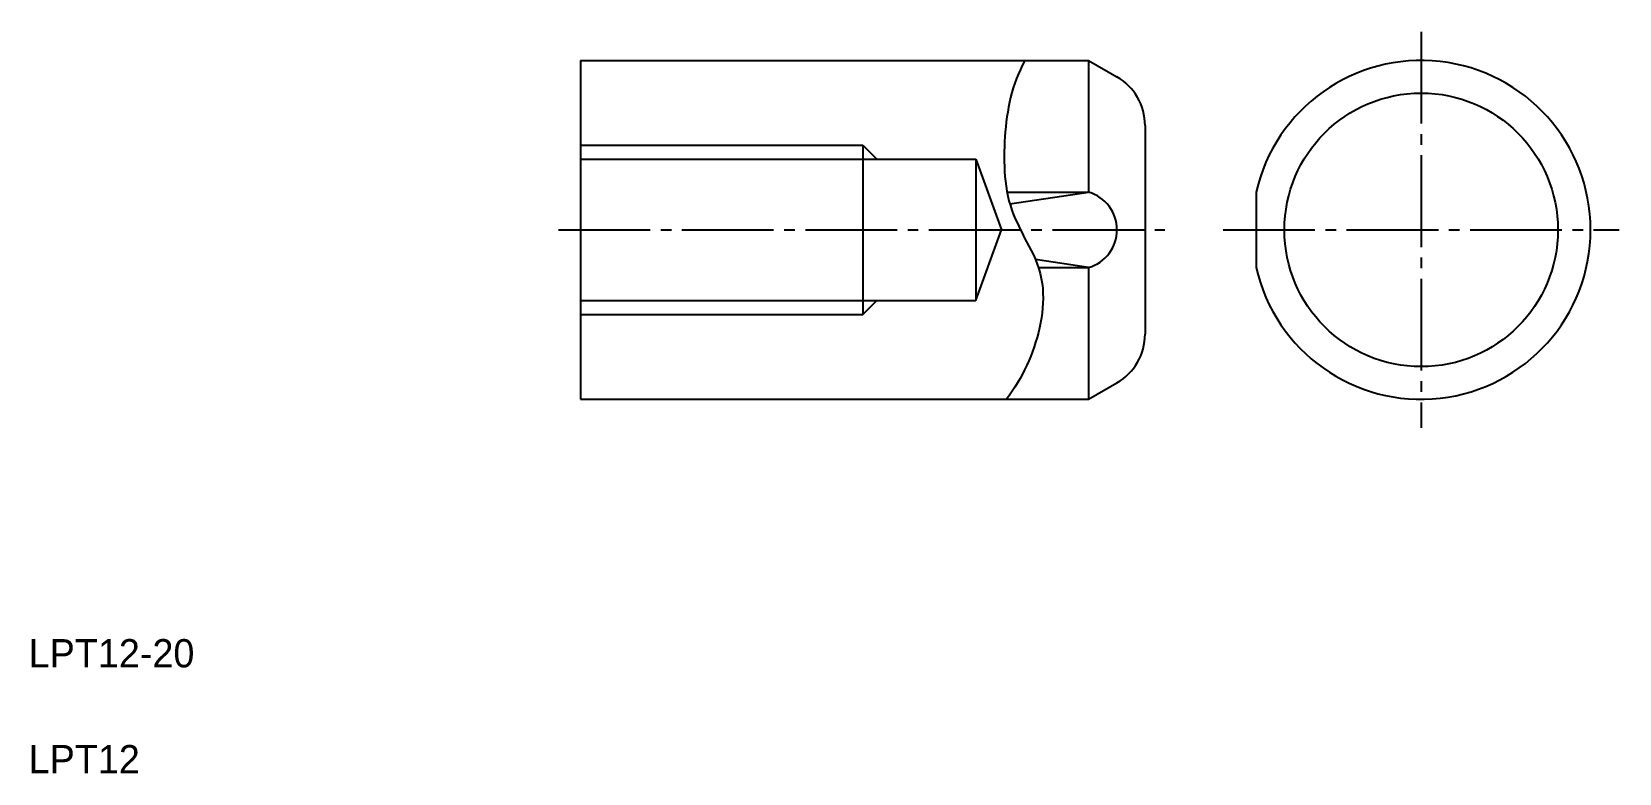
# Model space of a CAD drawing. Extents: x 2.6 to 58.9, y 2.5 to 28.8.
import ezdxf

# ---------------------------------------------------------------- set-up
doc = ezdxf.new("R2010")
doc.units = 0
doc.header["$LTSCALE"] = 0.25
doc.linetypes.add('CENTER', pattern=[17.5, 13, -1.5, 1.5, -1.5])
doc.layers.get('0').update_dxf_attribs({"linetype": 'CONTINUOUS'})
doc.layers.add('CENTER', color=1, linetype='CENTER')
doc.styles.get("Standard").update_dxf_attribs({"font": 'txt', "height": 0.8})

msp = doc.modelspace()

# ---------------------------------------------------------------- linework, layer by layer
at = {"linetype": 'CONTINUOUS'}
for p, q in [((22.053, 27.745), (40.053, 27.745)), ((22.053, 27.745), (22.053, 15.745)), ((40.053, 27.745), (40.053, 23.078)), ((40.053, 27.745), (41.053, 27.168)), ((42.053, 25.436), (42.053, 18.054)), ((22.053, 24.245), (36.053, 24.245)), ((32.053, 24.745), (32.053, 18.745)), ((36.053, 24.245), (36.053, 19.245)), ((36.053, 24.245), (36.963, 21.745)), ((37.163, 23.078), (40.053, 23.078)), ((45.985, 23.078), (45.985, 20.412)), ((36.053, 19.245), (36.963, 21.745)), ((38.274, 20.412), (40.053, 20.412)), ((40.053, 20.412), (40.053, 15.745)), ((22.053, 19.245), (36.053, 19.245)), ((40.053, 15.745), (41.053, 16.322)), ((22.053, 15.745), (40.053, 15.745))]:
    msp.add_line(p, q, dxfattribs=at)
at = {"color": 3, "linetype": 'CONTINUOUS'}
for p, q in [((22.053, 24.745), (32.053, 24.745)), ((32.053, 24.745), (32.553, 24.245)), ((37.26, 22.664), (40.053, 23.078)), ((40.053, 20.412), (38.168, 20.691)), ((32.053, 18.745), (32.553, 19.245)), ((22.053, 18.745), (32.053, 18.745))]:
    msp.add_line(p, q, dxfattribs=at)
for p, q in [((45.985, 22.412), (45.985, 22.412)), ((45.985, 21.745), (45.985, 21.745))]:
    msp.add_line(p, q)
at = {"linetype": 'CONTINUOUS'}
msp.add_lwpolyline([(37.794, 27.745, 0.062923), (37.289, 26.435, 0.044406), (37.088, 25.045, 0.036225), (37.088, 23.639, 0.075031), (37.394, 22.272, 0.019094), (38.02, 21.013, -0.100864), (38.425, 19.675, -0.075845), (38.312, 18.279, -0.052809), (37.862, 16.949, -0.05421), (37.139, 15.745)], format="xyb", dxfattribs=at)
msp.add_circle((51.835, 21.745), 4.845, dxfattribs=at)
for centre, radius, start, end in [((51.835, 21.745), 6, 192.8386, 167.1614), ((40.053, 25.436), 2, 0, 60), ((39.664, 21.745), 1.389, 286.2559, 73.7441), ((40.053, 18.054), 2, 300, 0)]:
    msp.add_arc(centre, radius, start, end, dxfattribs=at)
at = {"layer": 'CENTER', "color": 1, "linetype": 'CENTER'}
for p, q in [((51.835, 28.761), (51.835, 14.729)), ((21.269, 21.745), (42.751, 21.745)), ((44.819, 21.745), (58.851, 21.745))]:
    msp.add_line(p, q, dxfattribs=at)

# ---------------------------------------------------------------- texts
for s, p in [('LPT12-20', (2.5, 6.25)), ('LPT12', (2.5, 2.5))]:
    msp.add_text(s, height=1).set_placement(p)

doc.saveas('drawing.dxf')
